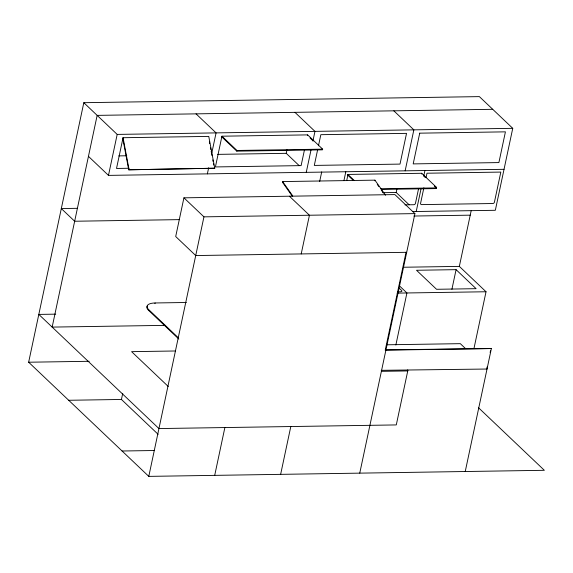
<?xml version="1.0" encoding="UTF-8"?>
<svg xmlns="http://www.w3.org/2000/svg" width="573" height="573" viewBox="0 0 573 573"><rect width="100%" height="100%" fill="white"/><g stroke="black" fill="none" stroke-linecap="round" stroke-linejoin="round"><path stroke-width="0.86" d="M478.469 407.697L544.35 470.304L148.787 476.378L28.65 362.222L83.816 102.696L479.379 96.622L512.749 128.331L495.33 210.291L412.66 211.559M504.039 169.314L108.476 175.388L117.186 134.411L83.816 102.696M158.105 434.305L121.44 399.46L122.729 393.379M178.805 339.051L148.486 310.244L148.636 309.556A15.184 5.687 12 0 1 155.09 302.967L186.375 302.487M154.946 303.647L155.09 302.967M359.751 473.133L414.916 213.614L394.897 194.591L183.926 197.828L175.703 236.527L195.722 255.551L406.694 252.306M207.369 173.87L208.665 167.767M211.809 152.941L216.078 132.893L196.052 113.862M148.787 476.378L203.945 216.852L183.926 197.828M221.794 136.89L236.814 151.157L322.52 149.84L322.663 149.159L307.651 134.884L221.944 136.202L215.412 166.936L301.119 165.618L304.385 150.255M236.814 151.157L236.957 150.47L221.944 136.202M214.71 475.361L224.874 427.558M299.149 165.597L286.235 153.32L286.973 149.832M307.5 135.572L307.651 134.884M306.254 172.351L311.075 149.682M312.93 140.958L314.964 131.375L294.945 112.344M317.564 150.054L314.298 165.418L400.004 164.1L406.536 133.366L320.837 134.684L318.473 145.786M301.205 253.932L309.434 215.233L289.408 196.21M319.677 181.483L321.711 171.893M280.641 474.351L290.805 426.541M343.958 180.459L345.813 171.742M421.85 173.275L347.868 174.436L347.725 175.116L353.469 180.574M346.737 180.416L348.012 174.407M409.108 204.754L396.194 192.478L396.931 188.99M405.147 170.833L413.856 129.849L393.837 110.825M421.563 173.984L421.707 173.297L436.39 187.249L436.246 187.937L434.334 186.11M418.562 188.732L415.461 203.322A1.504 1.189 -46.5 0 1 413.856 204.711L404.953 204.848M406.035 252.321L385.235 350.175L491.376 348.542L465.24 471.515M416.213 211.501L421.033 188.832M423.812 175.761L424.922 170.525M423.877 187.815L420.596 203.265A1.504 1.189 -46.5 0 0 421.621 204.611L492.823 203.522A1.504 1.189 -46.5 0 0 494.435 202.133L500.823 172.086L426.985 173.218L426.068 177.508M395.864 345.003L406.923 292.968L399.295 285.719M381.303 189.419L435.595 188.589L435.738 187.908A1.504 0.566 12 0 0 436.39 187.249M451.911 289.293L456.079 269.661L416.528 270.27L436.547 289.293L476.106 288.685L456.079 269.661M473.935 348.671L486.033 291.757L459.338 266.388L471.135 210.9M487.05 367.007L487.021 369.033L381.203 370.337M490.137 352.495L490.495 350.791M385.55 195.228L374.935 180.151L282.632 181.569L282.432 182.185L292.545 196.546M374.735 180.774L374.935 180.151M128.71 169.801L214.753 168.226L208.758 136.403L123.052 137.721L122.715 137.978L128.71 169.801L214.753 168.226M492.73 109.307L97.159 115.381L52.157 327.097L165.303 325.364M117.186 134.411L512.749 128.331M236.957 150.47L322.663 149.159M118.74 155.892L126.762 155.77M217.633 154.373L286.235 153.32M129.018 168.261L116.52 168.455L123.052 137.721L129.054 169.544M380.558 188.753L435.738 187.908M382.857 192.686L396.194 192.478M77.419 208.307L61.311 208.558L74.662 221.242L179.37 219.631M203.945 216.852L414.916 213.614M413.842 216.035L470.225 215.169M403.335 267.247L459.338 266.388M397.641 291.822L400.312 291.786A3.015 1.132 12 0 0 401.616 290.475L399.023 288.011M397.146 293.118L486.033 291.757M55.739 314.154L38.814 314.412L158.95 428.568L396.287 424.922L407.904 370.244L407.575 369.929M386.546 344.796L460.327 343.664L465.469 348.549M175.295 350.984L131.597 351.657L168.269 386.496M28.65 362.222L89.23 361.291M381.389 371.333L407.761 370.932M68.696 400.276L121.44 399.46M122.092 451.008L154.273 450.514M423.476 175.804L425.395 177.623M310.007 137.95L313.137 140.922M347.868 174.436L354.25 180.495M491.376 348.542L385.557 349.845L385.894 350.16M88.45 156.357L108.476 175.388M148.636 309.556L178.303 337.755M377.263 184.363L378.782 186.511M381.31 190.107L383.33 192.979M282.632 181.569L292.746 195.93M209.389 141.825L209.718 143.544M210.527 147.848L210.85 149.567M211.172 151.286L211.989 155.584M212.798 159.888L213.12 161.607M213.443 163.326L213.772 165.045M148.486 310.244A15.184 5.687 12 0 1 147.605 305.681M436.325 188.016A1.504 0.566 12 0 1 435.595 188.589M419.723 133.165L413.19 163.899L498.897 162.582L505.429 131.847L419.723 133.165"/></g></svg>
